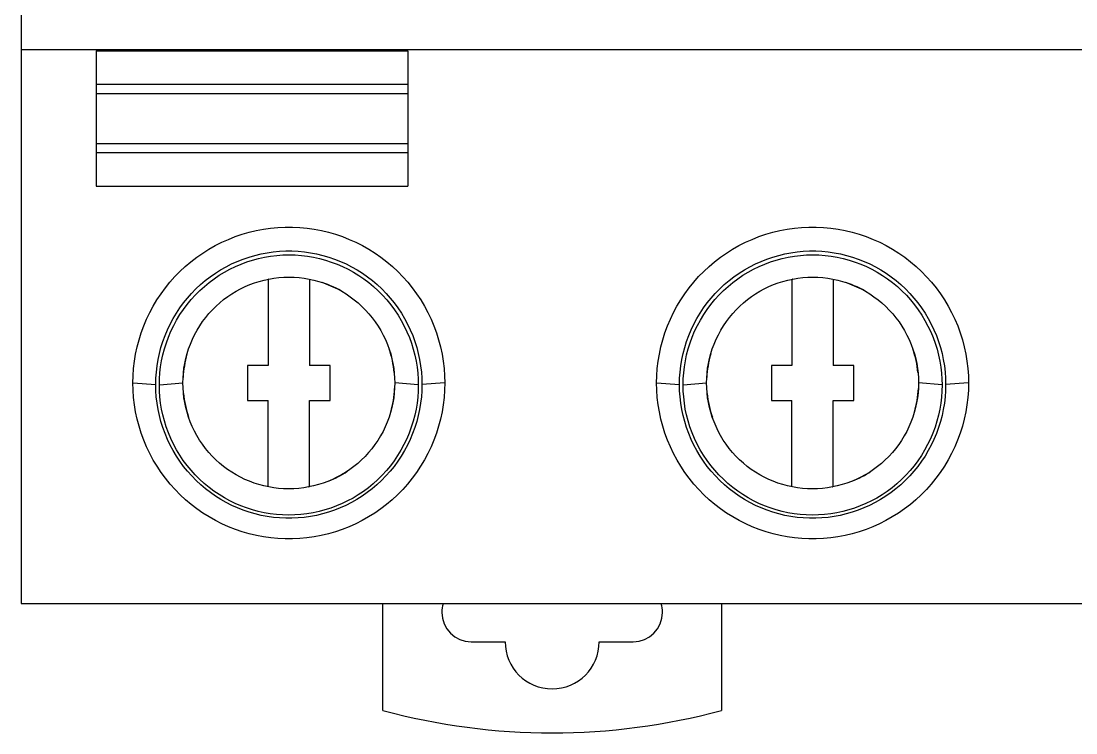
# Model space of a CAD drawing. Header units: millimetres. Extents: x 2268 to 4339, y 1619 to 2163.
# Drawn here: x 3692.29 to 3726.62, y 1774.05 to 1797.24 of the extents above; entities that cross this region are included whole.
import ezdxf

# ---------------------------------------------------------------- set-up
doc = ezdxf.new("R2010")
doc.units = ezdxf.units.MM

msp = doc.modelspace()

# ---------------------------------------------------------------- linework, layer by layer
for p, q in [((3692.288, 1798.283), (3692.288, 1796.31)), ((3692.288, 1796.31), (3692.288, 1778.267)), ((3692.288, 1796.31), (3760.956, 1796.31)), ((3694.731, 1796.272), (3694.731, 1794.055)), ((3694.731, 1796.272), (3704.882, 1796.272)), ((3704.882, 1796.272), (3704.882, 1794.055)), ((3694.731, 1795.186), (3704.882, 1795.186)), ((3694.731, 1794.883), (3704.882, 1794.883)), ((3694.731, 1794.055), (3694.731, 1791.866)), ((3704.882, 1794.055), (3704.882, 1791.866)), ((3694.731, 1793.255), (3704.882, 1793.255)), ((3694.731, 1792.952), (3704.882, 1792.952)), ((3694.731, 1791.866), (3704.882, 1791.866)), ((3700.411, 1790.491), (3700.648, 1790.513)), ((3700.648, 1790.513), (3700.885, 1790.524)), ((3700.885, 1790.524), (3701.123, 1790.524)), ((3701.123, 1790.524), (3701.36, 1790.513)), ((3701.36, 1790.513), (3701.596, 1790.491)), ((3717.459, 1790.491), (3717.695, 1790.513)), ((3717.695, 1790.513), (3717.932, 1790.524)), ((3717.932, 1790.524), (3718.17, 1790.524)), ((3718.17, 1790.524), (3718.407, 1790.513)), ((3718.407, 1790.513), (3718.644, 1790.491)), ((3699.037, 1790.129), (3699.258, 1790.216)), ((3699.258, 1790.216), (3699.483, 1790.293)), ((3699.483, 1790.293), (3699.712, 1790.358)), ((3699.712, 1790.358), (3699.943, 1790.414)), ((3699.943, 1790.414), (3700.176, 1790.458)), ((3700.176, 1790.458), (3700.411, 1790.491)), ((3701.596, 1790.491), (3701.832, 1790.458)), ((3701.832, 1790.458), (3702.065, 1790.413)), ((3702.065, 1790.413), (3702.296, 1790.358)), ((3702.296, 1790.358), (3702.524, 1790.292)), ((3702.524, 1790.292), (3702.749, 1790.216)), ((3702.749, 1790.216), (3702.971, 1790.129)), ((3716.084, 1790.129), (3716.306, 1790.216)), ((3716.306, 1790.216), (3716.531, 1790.293)), ((3716.531, 1790.293), (3716.759, 1790.358)), ((3716.759, 1790.358), (3716.99, 1790.414)), ((3716.99, 1790.414), (3717.223, 1790.458)), ((3717.223, 1790.458), (3717.459, 1790.491)), ((3718.644, 1790.491), (3718.879, 1790.458)), ((3718.879, 1790.458), (3719.112, 1790.413)), ((3719.112, 1790.413), (3719.343, 1790.358)), ((3719.343, 1790.358), (3719.572, 1790.292)), ((3719.572, 1790.292), (3719.797, 1790.216)), ((3719.797, 1790.216), (3720.018, 1790.129)), ((3698.401, 1789.808), (3698.608, 1789.925)), ((3698.608, 1789.925), (3698.82, 1790.032)), ((3698.82, 1790.032), (3699.037, 1790.129)), ((3702.971, 1790.129), (3703.187, 1790.032)), ((3703.187, 1790.032), (3703.4, 1789.924)), ((3703.4, 1789.924), (3703.607, 1789.807)), ((3715.448, 1789.808), (3715.655, 1789.925)), ((3715.655, 1789.925), (3715.867, 1790.032)), ((3715.867, 1790.032), (3716.084, 1790.129)), ((3720.018, 1790.129), (3720.235, 1790.032)), ((3720.235, 1790.032), (3720.447, 1789.924)), ((3720.447, 1789.924), (3720.654, 1789.807)), ((3697.816, 1789.4), (3698.005, 1789.545)), ((3698.005, 1789.545), (3698.2, 1789.681)), ((3698.2, 1789.681), (3698.401, 1789.808)), ((3699.326, 1789.412), (3699.515, 1789.486)), ((3699.515, 1789.486), (3699.707, 1789.552)), ((3699.707, 1789.552), (3699.901, 1789.608)), ((3699.824, 1789.454), (3700.017, 1789.506)), ((3699.901, 1789.608), (3700.098, 1789.655)), ((3700.017, 1789.506), (3700.213, 1789.549)), ((3700.098, 1789.655), (3700.298, 1789.693)), ((3700.213, 1789.549), (3700.411, 1789.582)), ((3700.298, 1789.693), (3700.498, 1789.722)), ((3700.411, 1789.582), (3700.61, 1789.605)), ((3700.498, 1789.722), (3700.7, 1789.741)), ((3700.61, 1789.605), (3700.81, 1789.619)), ((3700.7, 1789.741), (3700.903, 1789.75)), ((3700.81, 1789.619), (3701.011, 1789.624)), ((3700.903, 1789.75), (3701.105, 1789.75)), ((3701.011, 1789.624), (3701.211, 1789.619)), ((3701.105, 1789.75), (3701.308, 1789.741)), ((3701.211, 1789.619), (3701.411, 1789.604)), ((3701.308, 1789.741), (3701.509, 1789.722)), ((3701.411, 1789.604), (3701.61, 1789.58)), ((3701.509, 1789.722), (3701.71, 1789.693)), ((3701.61, 1789.58), (3701.807, 1789.546)), ((3701.71, 1789.693), (3701.909, 1789.655)), ((3701.807, 1789.546), (3702.003, 1789.503)), ((3701.909, 1789.655), (3702.106, 1789.608)), ((3702.003, 1789.503), (3702.195, 1789.451)), ((3702.106, 1789.608), (3702.301, 1789.552)), ((3702.301, 1789.552), (3702.493, 1789.486)), ((3702.493, 1789.486), (3702.682, 1789.412)), ((3703.607, 1789.807), (3703.808, 1789.681)), ((3703.808, 1789.681), (3704.003, 1789.545)), ((3704.003, 1789.545), (3704.192, 1789.4)), ((3714.863, 1789.4), (3715.052, 1789.545)), ((3715.052, 1789.545), (3715.247, 1789.681)), ((3715.247, 1789.681), (3715.448, 1789.808)), ((3716.373, 1789.412), (3716.562, 1789.486)), ((3716.562, 1789.486), (3716.754, 1789.552)), ((3716.754, 1789.552), (3716.948, 1789.608)), ((3716.871, 1789.454), (3717.065, 1789.506)), ((3716.948, 1789.608), (3717.146, 1789.655)), ((3717.065, 1789.506), (3717.26, 1789.549)), ((3717.146, 1789.655), (3717.345, 1789.693)), ((3717.26, 1789.549), (3717.458, 1789.582)), ((3717.345, 1789.693), (3717.546, 1789.722)), ((3717.458, 1789.582), (3717.657, 1789.605)), ((3717.546, 1789.722), (3717.747, 1789.741)), ((3717.657, 1789.605), (3717.857, 1789.619)), ((3717.747, 1789.741), (3717.95, 1789.75)), ((3717.857, 1789.619), (3718.058, 1789.624)), ((3717.95, 1789.75), (3718.152, 1789.75)), ((3718.058, 1789.624), (3718.259, 1789.619)), ((3718.152, 1789.75), (3718.355, 1789.741)), ((3718.259, 1789.619), (3718.459, 1789.604)), ((3718.355, 1789.741), (3718.557, 1789.722)), ((3718.459, 1789.604), (3718.657, 1789.58)), ((3718.557, 1789.722), (3718.757, 1789.693)), ((3718.657, 1789.58), (3718.855, 1789.546)), ((3718.757, 1789.693), (3718.956, 1789.655)), ((3718.855, 1789.546), (3719.05, 1789.503)), ((3718.956, 1789.655), (3719.154, 1789.608)), ((3719.05, 1789.503), (3719.242, 1789.451)), ((3719.154, 1789.608), (3719.348, 1789.552)), ((3719.348, 1789.552), (3719.54, 1789.486)), ((3719.54, 1789.486), (3719.729, 1789.412)), ((3720.654, 1789.807), (3720.855, 1789.681)), ((3720.855, 1789.681), (3721.05, 1789.545)), ((3721.05, 1789.545), (3721.239, 1789.4)), ((3697.46, 1789.084), (3697.634, 1789.246)), ((3697.634, 1789.246), (3697.816, 1789.4)), ((3698.611, 1789.028), (3698.783, 1789.136)), ((3698.783, 1789.136), (3698.96, 1789.237)), ((3698.909, 1789.063), (3699.084, 1789.159)), ((3698.96, 1789.237), (3699.141, 1789.329)), ((3699.084, 1789.159), (3699.263, 1789.246)), ((3699.141, 1789.329), (3699.326, 1789.412)), ((3699.263, 1789.246), (3699.447, 1789.324)), ((3699.447, 1789.324), (3699.634, 1789.394)), ((3699.634, 1789.394), (3699.824, 1789.454)), ((3702.195, 1789.451), (3702.385, 1789.39)), ((3702.385, 1789.39), (3702.572, 1789.319)), ((3702.572, 1789.319), (3702.755, 1789.241)), ((3702.682, 1789.412), (3702.867, 1789.328)), ((3702.755, 1789.241), (3702.934, 1789.153)), ((3702.867, 1789.328), (3703.048, 1789.236)), ((3702.934, 1789.153), (3703.109, 1789.057)), ((3703.048, 1789.236), (3703.225, 1789.136)), ((3703.225, 1789.136), (3703.396, 1789.027)), ((3704.192, 1789.4), (3704.373, 1789.246)), ((3704.373, 1789.246), (3704.548, 1789.084)), ((3714.507, 1789.084), (3714.682, 1789.246)), ((3714.682, 1789.246), (3714.863, 1789.4)), ((3715.658, 1789.028), (3715.83, 1789.136)), ((3715.83, 1789.136), (3716.007, 1789.237)), ((3715.956, 1789.063), (3716.131, 1789.159)), ((3716.007, 1789.237), (3716.188, 1789.329)), ((3716.131, 1789.159), (3716.311, 1789.246)), ((3716.188, 1789.329), (3716.373, 1789.412)), ((3716.311, 1789.246), (3716.494, 1789.324)), ((3716.494, 1789.324), (3716.681, 1789.394)), ((3716.681, 1789.394), (3716.871, 1789.454)), ((3719.242, 1789.451), (3719.432, 1789.39)), ((3719.432, 1789.39), (3719.619, 1789.319)), ((3719.619, 1789.319), (3719.802, 1789.241)), ((3719.729, 1789.412), (3719.914, 1789.328)), ((3719.802, 1789.241), (3719.981, 1789.153)), ((3719.914, 1789.328), (3720.095, 1789.236)), ((3719.981, 1789.153), (3720.157, 1789.057)), ((3720.095, 1789.236), (3720.272, 1789.136)), ((3720.272, 1789.136), (3720.444, 1789.027)), ((3721.239, 1789.4), (3721.42, 1789.246)), ((3721.42, 1789.246), (3721.595, 1789.084)), ((3697.135, 1788.736), (3697.293, 1788.914)), ((3697.293, 1788.914), (3697.46, 1789.084)), ((3698.284, 1788.787), (3698.445, 1788.911)), ((3698.411, 1788.727), (3698.572, 1788.847)), ((3698.445, 1788.911), (3698.611, 1789.028)), ((3698.572, 1788.847), (3698.738, 1788.959)), ((3698.738, 1788.959), (3698.909, 1789.063)), ((3700.039, 1788.76), (3700.197, 1788.802)), ((3700.197, 1788.802), (3700.357, 1788.836)), ((3700.333, 1788.832), (3700.333, 1786.024)), ((3700.357, 1788.836), (3700.518, 1788.863)), ((3700.518, 1788.863), (3700.681, 1788.882)), ((3700.681, 1788.882), (3700.845, 1788.894)), ((3700.845, 1788.894), (3701.009, 1788.897)), ((3701.009, 1788.897), (3701.174, 1788.893)), ((3701.174, 1788.893), (3701.337, 1788.881)), ((3701.337, 1788.881), (3701.5, 1788.862)), ((3701.5, 1788.862), (3701.661, 1788.834)), ((3701.661, 1788.834), (3701.821, 1788.799)), ((3701.674, 1788.832), (3701.674, 1786.024)), ((3701.821, 1788.799), (3701.979, 1788.757)), ((3703.109, 1789.057), (3703.28, 1788.952)), ((3703.28, 1788.952), (3703.446, 1788.839)), ((3703.396, 1789.027), (3703.563, 1788.911)), ((3703.446, 1788.839), (3703.607, 1788.718)), ((3703.563, 1788.911), (3703.724, 1788.787)), ((3704.548, 1789.084), (3704.714, 1788.913)), ((3704.714, 1788.913), (3704.873, 1788.735)), ((3714.182, 1788.736), (3714.341, 1788.914)), ((3714.341, 1788.914), (3714.507, 1789.084)), ((3715.331, 1788.787), (3715.492, 1788.911)), ((3715.458, 1788.727), (3715.619, 1788.847)), ((3715.492, 1788.911), (3715.658, 1789.028)), ((3715.619, 1788.847), (3715.785, 1788.959)), ((3715.785, 1788.959), (3715.956, 1789.063)), ((3717.086, 1788.76), (3717.244, 1788.802)), ((3717.244, 1788.802), (3717.404, 1788.836)), ((3717.38, 1788.832), (3717.38, 1786.024)), ((3717.404, 1788.836), (3717.566, 1788.863)), ((3717.566, 1788.863), (3717.729, 1788.882)), ((3717.729, 1788.882), (3717.892, 1788.894)), ((3717.892, 1788.894), (3718.057, 1788.897)), ((3718.057, 1788.897), (3718.221, 1788.893)), ((3718.221, 1788.893), (3718.384, 1788.881)), ((3718.384, 1788.881), (3718.547, 1788.862)), ((3718.547, 1788.862), (3718.708, 1788.834)), ((3718.708, 1788.834), (3718.868, 1788.799)), ((3718.721, 1788.832), (3718.721, 1786.024)), ((3718.868, 1788.799), (3719.026, 1788.757)), ((3720.157, 1789.057), (3720.327, 1788.952)), ((3720.327, 1788.952), (3720.493, 1788.839)), ((3720.444, 1789.027), (3720.61, 1788.911)), ((3720.493, 1788.839), (3720.654, 1788.718)), ((3720.61, 1788.911), (3720.771, 1788.787)), ((3721.595, 1789.084), (3721.761, 1788.913)), ((3721.761, 1788.913), (3721.92, 1788.735)), ((3696.844, 1788.359), (3696.985, 1788.551)), ((3696.985, 1788.551), (3697.135, 1788.736)), ((3697.838, 1788.37), (3697.98, 1788.516)), ((3697.962, 1788.319), (3698.106, 1788.463)), ((3697.98, 1788.516), (3698.129, 1788.655)), ((3698.106, 1788.463), (3698.255, 1788.598)), ((3698.129, 1788.655), (3698.284, 1788.787)), ((3698.255, 1788.598), (3698.411, 1788.727)), ((3699.29, 1788.441), (3699.433, 1788.519)), ((3699.433, 1788.519), (3699.58, 1788.59)), ((3699.58, 1788.59), (3699.73, 1788.654)), ((3699.73, 1788.654), (3699.883, 1788.71)), ((3699.883, 1788.71), (3700.039, 1788.76)), ((3701.979, 1788.757), (3702.134, 1788.707)), ((3702.134, 1788.707), (3702.287, 1788.65)), ((3702.287, 1788.65), (3702.436, 1788.586)), ((3702.436, 1788.586), (3702.583, 1788.514)), ((3702.583, 1788.514), (3702.727, 1788.436)), ((3703.607, 1788.718), (3703.763, 1788.589)), ((3703.724, 1788.787), (3703.879, 1788.655)), ((3703.763, 1788.589), (3703.912, 1788.452)), ((3703.879, 1788.655), (3704.028, 1788.516)), ((3703.912, 1788.452), (3704.056, 1788.308)), ((3704.028, 1788.516), (3704.17, 1788.37)), ((3704.873, 1788.735), (3705.023, 1788.55)), ((3705.023, 1788.55), (3705.164, 1788.358)), ((3713.891, 1788.359), (3714.032, 1788.551)), ((3714.032, 1788.551), (3714.182, 1788.736)), ((3714.885, 1788.37), (3715.027, 1788.516)), ((3715.01, 1788.319), (3715.153, 1788.463)), ((3715.027, 1788.516), (3715.176, 1788.655)), ((3715.153, 1788.463), (3715.303, 1788.598)), ((3715.176, 1788.655), (3715.331, 1788.787)), ((3715.303, 1788.598), (3715.458, 1788.727)), ((3716.337, 1788.441), (3716.48, 1788.519)), ((3716.48, 1788.519), (3716.627, 1788.59)), ((3716.627, 1788.59), (3716.777, 1788.654)), ((3716.777, 1788.654), (3716.93, 1788.71)), ((3716.93, 1788.71), (3717.086, 1788.76)), ((3719.026, 1788.757), (3719.181, 1788.707)), ((3719.181, 1788.707), (3719.334, 1788.65)), ((3719.334, 1788.65), (3719.484, 1788.586)), ((3719.484, 1788.586), (3719.63, 1788.514)), ((3719.63, 1788.514), (3719.774, 1788.436)), ((3720.654, 1788.718), (3720.81, 1788.589)), ((3720.771, 1788.787), (3720.926, 1788.655)), ((3720.81, 1788.589), (3720.959, 1788.452)), ((3720.926, 1788.655), (3721.075, 1788.516)), ((3720.959, 1788.452), (3721.103, 1788.308)), ((3721.075, 1788.516), (3721.217, 1788.37)), ((3721.92, 1788.735), (3722.07, 1788.55)), ((3722.07, 1788.55), (3722.211, 1788.358)), ((3696.589, 1787.955), (3696.712, 1788.16)), ((3696.712, 1788.16), (3696.844, 1788.359)), ((3697.575, 1788.059), (3697.703, 1788.218)), ((3697.696, 1788.011), (3697.826, 1788.169)), ((3697.703, 1788.218), (3697.838, 1788.37)), ((3697.826, 1788.169), (3697.962, 1788.319)), ((3698.755, 1788.063), (3698.882, 1788.168)), ((3698.882, 1788.168), (3699.014, 1788.265)), ((3699.014, 1788.265), (3699.15, 1788.357)), ((3699.15, 1788.357), (3699.29, 1788.441)), ((3702.727, 1788.436), (3702.866, 1788.351)), ((3702.866, 1788.351), (3703.002, 1788.259)), ((3703.002, 1788.259), (3703.134, 1788.161)), ((3703.134, 1788.161), (3703.261, 1788.056)), ((3704.056, 1788.308), (3704.192, 1788.156)), ((3704.17, 1788.37), (3704.305, 1788.217)), ((3704.192, 1788.156), (3704.322, 1787.998)), ((3704.305, 1788.217), (3704.433, 1788.059)), ((3705.164, 1788.358), (3705.296, 1788.159)), ((3705.296, 1788.159), (3705.418, 1787.955)), ((3713.636, 1787.955), (3713.759, 1788.16)), ((3713.759, 1788.16), (3713.891, 1788.359)), ((3714.622, 1788.059), (3714.75, 1788.218)), ((3714.743, 1788.011), (3714.873, 1788.169)), ((3714.75, 1788.218), (3714.885, 1788.37)), ((3714.873, 1788.169), (3715.01, 1788.319)), ((3715.802, 1788.063), (3715.929, 1788.168)), ((3715.929, 1788.168), (3716.061, 1788.265)), ((3716.061, 1788.265), (3716.197, 1788.357)), ((3716.197, 1788.357), (3716.337, 1788.441)), ((3719.774, 1788.436), (3719.913, 1788.351)), ((3719.913, 1788.351), (3720.049, 1788.259)), ((3720.049, 1788.259), (3720.181, 1788.161)), ((3720.181, 1788.161), (3720.308, 1788.056)), ((3721.103, 1788.308), (3721.239, 1788.156)), ((3721.217, 1788.37), (3721.352, 1788.217)), ((3721.239, 1788.156), (3721.369, 1787.998)), ((3721.352, 1788.217), (3721.48, 1788.059)), ((3722.211, 1788.358), (3722.343, 1788.159)), ((3722.343, 1788.159), (3722.465, 1787.955)), ((3696.476, 1787.745), (3696.589, 1787.955)), ((3697.342, 1787.724), (3697.454, 1787.895)), ((3697.454, 1787.895), (3697.575, 1788.059)), ((3697.459, 1787.677), (3697.573, 1787.847)), ((3697.573, 1787.847), (3697.696, 1788.011)), ((3698.403, 1787.714), (3698.515, 1787.836)), ((3698.515, 1787.836), (3698.633, 1787.953)), ((3698.633, 1787.953), (3698.755, 1788.063)), ((3703.261, 1788.056), (3703.383, 1787.944)), ((3703.383, 1787.944), (3703.501, 1787.827)), ((3703.501, 1787.827), (3703.612, 1787.704)), ((3704.322, 1787.998), (3704.444, 1787.833)), ((3704.433, 1788.059), (3704.553, 1787.894)), ((3704.444, 1787.833), (3704.558, 1787.663)), ((3704.553, 1787.894), (3704.666, 1787.724)), ((3705.418, 1787.955), (3705.531, 1787.745)), ((3713.524, 1787.745), (3713.636, 1787.955)), ((3714.389, 1787.724), (3714.501, 1787.895)), ((3714.501, 1787.895), (3714.622, 1788.059)), ((3714.506, 1787.677), (3714.621, 1787.847)), ((3714.621, 1787.847), (3714.743, 1788.011)), ((3715.451, 1787.714), (3715.563, 1787.836)), ((3715.563, 1787.836), (3715.68, 1787.953)), ((3715.68, 1787.953), (3715.802, 1788.063)), ((3720.308, 1788.056), (3720.431, 1787.944)), ((3720.431, 1787.944), (3720.548, 1787.827)), ((3720.548, 1787.827), (3720.66, 1787.704)), ((3721.369, 1787.998), (3721.491, 1787.833)), ((3721.48, 1788.059), (3721.6, 1787.894)), ((3721.491, 1787.833), (3721.605, 1787.663)), ((3721.6, 1787.894), (3721.713, 1787.724)), ((3722.465, 1787.955), (3722.578, 1787.745)), ((3696.281, 1787.31), (3696.374, 1787.53)), ((3696.374, 1787.53), (3696.476, 1787.745)), ((3697.141, 1787.369), (3697.237, 1787.549)), ((3697.237, 1787.549), (3697.342, 1787.724)), ((3697.255, 1787.321), (3697.352, 1787.501)), ((3697.352, 1787.501), (3697.459, 1787.677)), ((3698.103, 1787.314), (3698.197, 1787.452)), ((3698.197, 1787.452), (3698.297, 1787.586)), ((3698.297, 1787.586), (3698.403, 1787.714)), ((3703.612, 1787.704), (3703.718, 1787.575)), ((3703.718, 1787.575), (3703.818, 1787.441)), ((3703.818, 1787.441), (3703.911, 1787.302)), ((3704.558, 1787.663), (3704.663, 1787.486)), ((3704.663, 1787.486), (3704.76, 1787.306)), ((3704.666, 1787.724), (3704.771, 1787.549)), ((3704.771, 1787.549), (3704.867, 1787.368)), ((3705.531, 1787.745), (3705.634, 1787.529)), ((3705.634, 1787.529), (3705.726, 1787.309)), ((3713.328, 1787.31), (3713.421, 1787.53)), ((3713.421, 1787.53), (3713.524, 1787.745)), ((3714.188, 1787.369), (3714.284, 1787.549)), ((3714.284, 1787.549), (3714.389, 1787.724)), ((3714.302, 1787.321), (3714.4, 1787.501)), ((3714.4, 1787.501), (3714.506, 1787.677)), ((3715.15, 1787.314), (3715.244, 1787.452)), ((3715.244, 1787.452), (3715.344, 1787.586)), ((3715.344, 1787.586), (3715.451, 1787.714)), ((3720.66, 1787.704), (3720.766, 1787.575)), ((3720.766, 1787.575), (3720.865, 1787.441)), ((3720.865, 1787.441), (3720.959, 1787.302)), ((3721.605, 1787.663), (3721.71, 1787.486)), ((3721.71, 1787.486), (3721.807, 1787.306)), ((3721.713, 1787.724), (3721.818, 1787.549)), ((3721.818, 1787.549), (3721.914, 1787.368)), ((3722.578, 1787.745), (3722.681, 1787.529)), ((3722.681, 1787.529), (3722.774, 1787.309)), ((3696.127, 1786.858), (3696.199, 1787.086)), ((3696.199, 1787.086), (3696.281, 1787.31)), ((3696.974, 1786.996), (3697.053, 1787.184)), ((3697.053, 1787.184), (3697.141, 1787.369)), ((3697.087, 1786.947), (3697.166, 1787.136)), ((3697.166, 1787.136), (3697.255, 1787.321)), ((3697.936, 1787.024), (3698.016, 1787.171)), ((3698.016, 1787.171), (3698.103, 1787.314)), ((3703.911, 1787.302), (3703.998, 1787.159)), ((3703.998, 1787.159), (3704.077, 1787.012)), ((3704.76, 1787.306), (3704.848, 1787.121)), ((3704.848, 1787.121), (3704.926, 1786.933)), ((3704.867, 1787.368), (3704.955, 1787.184)), ((3704.955, 1787.184), (3705.034, 1786.995)), ((3705.726, 1787.309), (3705.809, 1787.085)), ((3705.809, 1787.085), (3705.88, 1786.858)), ((3713.174, 1786.858), (3713.246, 1787.086)), ((3713.246, 1787.086), (3713.328, 1787.31)), ((3714.021, 1786.996), (3714.1, 1787.184)), ((3714.1, 1787.184), (3714.188, 1787.369)), ((3714.134, 1786.947), (3714.213, 1787.136)), ((3714.213, 1787.136), (3714.302, 1787.321)), ((3714.984, 1787.024), (3715.063, 1787.171)), ((3715.063, 1787.171), (3715.15, 1787.314)), ((3720.959, 1787.302), (3721.045, 1787.159)), ((3721.045, 1787.159), (3721.124, 1787.012)), ((3721.807, 1787.306), (3721.895, 1787.121)), ((3721.895, 1787.121), (3721.973, 1786.933)), ((3721.914, 1787.368), (3722.002, 1787.184)), ((3722.002, 1787.184), (3722.081, 1786.995)), ((3722.774, 1787.309), (3722.856, 1787.085)), ((3722.856, 1787.085), (3722.927, 1786.858)), ((3696.066, 1786.627), (3696.127, 1786.858)), ((3696.842, 1786.608), (3696.903, 1786.804)), ((3696.903, 1786.804), (3696.974, 1786.996)), ((3696.955, 1786.562), (3697.016, 1786.756)), ((3697.016, 1786.756), (3697.087, 1786.947)), ((3697.799, 1786.72), (3697.864, 1786.874)), ((3697.864, 1786.874), (3697.936, 1787.024)), ((3704.077, 1787.012), (3704.149, 1786.862)), ((3704.149, 1786.862), (3704.213, 1786.709)), ((3704.926, 1786.933), (3704.995, 1786.743)), ((3704.995, 1786.743), (3705.055, 1786.551)), ((3705.034, 1786.995), (3705.104, 1786.803)), ((3705.104, 1786.803), (3705.165, 1786.608)), ((3705.88, 1786.858), (3705.941, 1786.627)), ((3713.113, 1786.627), (3713.174, 1786.858)), ((3713.889, 1786.608), (3713.951, 1786.804)), ((3713.951, 1786.804), (3714.021, 1786.996)), ((3714.003, 1786.562), (3714.063, 1786.756)), ((3714.063, 1786.756), (3714.134, 1786.947)), ((3714.846, 1786.72), (3714.911, 1786.874)), ((3714.911, 1786.874), (3714.984, 1787.024)), ((3721.124, 1787.012), (3721.196, 1786.862)), ((3721.196, 1786.862), (3721.26, 1786.709)), ((3721.973, 1786.933), (3722.043, 1786.743)), ((3722.043, 1786.743), (3722.102, 1786.551)), ((3722.081, 1786.995), (3722.151, 1786.803)), ((3722.151, 1786.803), (3722.212, 1786.608)), ((3722.927, 1786.858), (3722.988, 1786.627)), ((3695.977, 1786.159), (3696.016, 1786.394)), ((3696.016, 1786.394), (3696.066, 1786.627)), ((3696.748, 1786.21), (3696.79, 1786.41)), ((3696.79, 1786.41), (3696.842, 1786.608)), ((3696.904, 1786.367), (3696.955, 1786.562)), ((3697.65, 1786.249), (3697.691, 1786.407)), ((3697.691, 1786.407), (3697.741, 1786.565)), ((3697.741, 1786.565), (3697.799, 1786.72)), ((3704.213, 1786.709), (3704.27, 1786.554)), ((3704.27, 1786.554), (3704.318, 1786.398)), ((3704.318, 1786.398), (3704.359, 1786.241)), ((3705.055, 1786.551), (3705.105, 1786.358)), ((3705.165, 1786.608), (3705.217, 1786.41)), ((3705.217, 1786.41), (3705.26, 1786.21)), ((3705.941, 1786.627), (3705.991, 1786.393)), ((3705.991, 1786.393), (3706.03, 1786.158)), ((3713.025, 1786.159), (3713.064, 1786.394)), ((3713.064, 1786.394), (3713.113, 1786.627)), ((3713.795, 1786.21), (3713.838, 1786.41)), ((3713.838, 1786.41), (3713.889, 1786.608)), ((3713.951, 1786.367), (3714.003, 1786.562)), ((3714.697, 1786.249), (3714.739, 1786.407)), ((3714.739, 1786.407), (3714.788, 1786.565)), ((3714.788, 1786.565), (3714.846, 1786.72)), ((3721.26, 1786.709), (3721.317, 1786.554)), ((3721.317, 1786.554), (3721.366, 1786.398)), ((3721.366, 1786.398), (3721.407, 1786.241)), ((3722.102, 1786.551), (3722.152, 1786.358)), ((3722.212, 1786.608), (3722.264, 1786.41)), ((3722.264, 1786.41), (3722.307, 1786.21)), ((3722.988, 1786.627), (3723.038, 1786.393)), ((3723.038, 1786.393), (3723.077, 1786.158)), ((3695.95, 1785.923), (3695.977, 1786.159)), ((3696.714, 1786.009), (3696.748, 1786.21)), ((3696.83, 1785.974), (3696.863, 1786.171)), ((3696.863, 1786.171), (3696.904, 1786.367)), ((3697.589, 1785.929), (3697.616, 1786.089)), ((3697.616, 1786.089), (3697.65, 1786.249)), ((3704.359, 1786.241), (3704.393, 1786.083)), ((3704.393, 1786.083), (3704.418, 1785.925)), ((3705.105, 1786.358), (3705.146, 1786.164)), ((3705.146, 1786.164), (3705.177, 1785.97)), ((3705.26, 1786.21), (3705.293, 1786.008)), ((3706.03, 1786.158), (3706.058, 1785.922)), ((3712.997, 1785.923), (3713.025, 1786.159)), ((3713.762, 1786.009), (3713.795, 1786.21)), ((3713.878, 1785.974), (3713.91, 1786.171)), ((3713.91, 1786.171), (3713.951, 1786.367)), ((3714.636, 1785.929), (3714.663, 1786.089)), ((3714.663, 1786.089), (3714.697, 1786.249)), ((3721.407, 1786.241), (3721.44, 1786.083)), ((3721.44, 1786.083), (3721.466, 1785.925)), ((3722.152, 1786.358), (3722.193, 1786.164)), ((3722.193, 1786.164), (3722.224, 1785.97)), ((3722.307, 1786.21), (3722.34, 1786.008)), ((3723.077, 1786.158), (3723.105, 1785.922)), ((3695.933, 1785.686), (3695.95, 1785.923)), ((3696.676, 1785.603), (3696.691, 1785.806)), ((3696.691, 1785.806), (3696.714, 1786.009)), ((3696.794, 1785.581), (3696.808, 1785.777)), ((3696.808, 1785.777), (3696.83, 1785.974)), ((3697.56, 1785.609), (3697.571, 1785.769)), ((3697.571, 1785.769), (3697.589, 1785.929)), ((3699.663, 1786.024), (3699.663, 1784.875)), ((3700.333, 1786.024), (3699.663, 1786.024)), ((3702.344, 1786.024), (3701.674, 1786.024)), ((3702.344, 1784.875), (3702.344, 1786.024)), ((3704.418, 1785.925), (3704.437, 1785.767)), ((3704.437, 1785.767), (3704.448, 1785.608)), ((3705.177, 1785.97), (3705.2, 1785.775)), ((3705.2, 1785.775), (3705.213, 1785.58)), ((3705.293, 1786.008), (3705.317, 1785.806)), ((3705.317, 1785.806), (3705.331, 1785.603)), ((3706.058, 1785.922), (3706.074, 1785.686)), ((3712.98, 1785.686), (3712.997, 1785.923)), ((3713.724, 1785.603), (3713.738, 1785.806)), ((3713.738, 1785.806), (3713.762, 1786.009)), ((3713.841, 1785.581), (3713.855, 1785.777)), ((3713.855, 1785.777), (3713.878, 1785.974)), ((3714.607, 1785.609), (3714.618, 1785.769)), ((3714.618, 1785.769), (3714.636, 1785.929)), ((3716.71, 1786.024), (3716.71, 1784.875)), ((3717.38, 1786.024), (3716.71, 1786.024)), ((3719.392, 1786.024), (3718.721, 1786.024)), ((3719.392, 1784.875), (3719.392, 1786.024)), ((3721.466, 1785.925), (3721.484, 1785.767)), ((3721.484, 1785.767), (3721.495, 1785.608)), ((3722.224, 1785.97), (3722.247, 1785.775)), ((3722.247, 1785.775), (3722.26, 1785.58)), ((3722.34, 1786.008), (3722.364, 1785.806)), ((3722.364, 1785.806), (3722.378, 1785.603)), ((3723.105, 1785.922), (3723.121, 1785.686)), ((3695.928, 1785.45), (3695.933, 1785.686)), ((3695.933, 1785.214), (3695.928, 1785.45)), ((3695.928, 1785.45), (3696.672, 1785.4)), ((3696.672, 1785.4), (3696.676, 1785.603)), ((3696.676, 1785.198), (3696.672, 1785.4)), ((3696.79, 1785.385), (3696.794, 1785.581)), ((3696.79, 1785.385), (3697.556, 1785.45)), ((3696.794, 1785.189), (3696.79, 1785.385)), ((3697.556, 1785.45), (3697.56, 1785.609)), ((3697.56, 1785.291), (3697.556, 1785.45)), ((3704.448, 1785.608), (3704.451, 1785.45)), ((3704.451, 1785.45), (3704.448, 1785.29)), ((3705.217, 1785.385), (3704.451, 1785.45)), ((3705.213, 1785.58), (3705.217, 1785.385)), ((3705.218, 1785.385), (3705.213, 1785.188)), ((3705.331, 1785.603), (3705.335, 1785.4)), ((3705.335, 1785.4), (3705.331, 1785.198)), ((3706.079, 1785.45), (3705.335, 1785.4)), ((3706.074, 1785.686), (3706.079, 1785.45)), ((3706.079, 1785.45), (3706.074, 1785.214)), ((3712.975, 1785.45), (3712.98, 1785.686)), ((3712.98, 1785.214), (3712.975, 1785.45)), ((3712.975, 1785.45), (3713.719, 1785.4)), ((3713.719, 1785.4), (3713.724, 1785.603)), ((3713.723, 1785.198), (3713.719, 1785.4)), ((3713.837, 1785.385), (3713.841, 1785.581)), ((3713.837, 1785.385), (3714.603, 1785.45)), ((3713.841, 1785.189), (3713.837, 1785.385)), ((3714.603, 1785.45), (3714.607, 1785.609)), ((3714.607, 1785.291), (3714.603, 1785.45)), ((3721.495, 1785.608), (3721.499, 1785.45)), ((3721.499, 1785.45), (3721.495, 1785.29)), ((3722.265, 1785.385), (3721.498, 1785.45)), ((3722.26, 1785.58), (3722.264, 1785.385)), ((3722.265, 1785.385), (3722.26, 1785.188)), ((3722.378, 1785.603), (3722.382, 1785.4)), ((3722.382, 1785.4), (3722.378, 1785.198)), ((3723.127, 1785.45), (3722.382, 1785.4)), ((3723.121, 1785.686), (3723.127, 1785.45)), ((3723.127, 1785.45), (3723.121, 1785.214)), ((3695.949, 1784.978), (3695.933, 1785.214)), ((3696.69, 1784.996), (3696.676, 1785.198)), ((3696.808, 1784.994), (3696.794, 1785.189)), ((3697.571, 1785.131), (3697.56, 1785.291)), ((3697.589, 1784.972), (3697.571, 1785.131)), ((3704.436, 1785.129), (3704.418, 1784.969)), ((3704.448, 1785.29), (3704.436, 1785.129)), ((3705.213, 1785.188), (3705.199, 1784.991)), ((3705.331, 1785.198), (3705.317, 1784.996)), ((3706.074, 1785.214), (3706.058, 1784.978)), ((3712.997, 1784.978), (3712.98, 1785.214)), ((3713.738, 1784.996), (3713.723, 1785.198)), ((3713.855, 1784.994), (3713.841, 1785.189)), ((3714.618, 1785.131), (3714.607, 1785.291)), ((3714.636, 1784.972), (3714.618, 1785.131)), ((3721.484, 1785.129), (3721.465, 1784.969)), ((3721.495, 1785.29), (3721.484, 1785.129)), ((3722.26, 1785.188), (3722.247, 1784.991)), ((3722.378, 1785.198), (3722.364, 1784.996)), ((3723.121, 1785.214), (3723.105, 1784.978)), ((3695.977, 1784.742), (3695.949, 1784.978)), ((3696.016, 1784.507), (3695.977, 1784.742)), ((3696.714, 1784.793), (3696.69, 1784.996)), ((3696.747, 1784.591), (3696.714, 1784.793)), ((3696.83, 1784.798), (3696.808, 1784.994)), ((3696.862, 1784.603), (3696.83, 1784.798)), ((3697.615, 1784.814), (3697.589, 1784.972)), ((3697.648, 1784.655), (3697.615, 1784.814)), ((3699.663, 1784.875), (3700.333, 1784.875)), ((3700.333, 1782.068), (3700.333, 1784.875)), ((3701.674, 1782.068), (3701.674, 1784.875)), ((3701.674, 1784.875), (3702.344, 1784.875)), ((3704.391, 1784.808), (3704.357, 1784.648)), ((3704.418, 1784.969), (3704.391, 1784.808)), ((3705.176, 1784.794), (3705.144, 1784.596)), ((3705.199, 1784.991), (3705.176, 1784.794)), ((3705.293, 1784.793), (3705.26, 1784.591)), ((3705.317, 1784.996), (3705.293, 1784.793)), ((3706.03, 1784.742), (3705.991, 1784.507)), ((3706.058, 1784.978), (3706.03, 1784.742)), ((3713.024, 1784.742), (3712.997, 1784.978)), ((3713.063, 1784.507), (3713.024, 1784.742)), ((3713.761, 1784.793), (3713.738, 1784.996)), ((3713.795, 1784.591), (3713.761, 1784.793)), ((3713.877, 1784.798), (3713.855, 1784.994)), ((3713.909, 1784.603), (3713.877, 1784.798)), ((3714.662, 1784.814), (3714.636, 1784.972)), ((3714.696, 1784.655), (3714.662, 1784.814)), ((3716.71, 1784.875), (3717.38, 1784.875)), ((3717.38, 1782.068), (3717.38, 1784.875)), ((3718.721, 1782.068), (3718.721, 1784.875)), ((3718.721, 1784.875), (3719.392, 1784.875)), ((3721.438, 1784.808), (3721.404, 1784.648)), ((3721.465, 1784.969), (3721.438, 1784.808)), ((3722.224, 1784.794), (3722.191, 1784.596)), ((3722.247, 1784.991), (3722.224, 1784.794)), ((3722.34, 1784.793), (3722.307, 1784.591)), ((3722.364, 1784.996), (3722.34, 1784.793)), ((3723.077, 1784.742), (3723.038, 1784.507)), ((3723.105, 1784.978), (3723.077, 1784.742)), ((3696.066, 1784.273), (3696.016, 1784.507)), ((3696.79, 1784.39), (3696.747, 1784.591)), ((3696.842, 1784.192), (3696.79, 1784.39)), ((3696.903, 1784.408), (3696.862, 1784.603)), ((3696.953, 1784.215), (3696.903, 1784.408)), ((3697.69, 1784.498), (3697.648, 1784.655)), ((3697.739, 1784.342), (3697.69, 1784.498)), ((3697.796, 1784.187), (3697.739, 1784.342)), ((3704.265, 1784.332), (3704.207, 1784.176)), ((3704.315, 1784.489), (3704.265, 1784.332)), ((3704.357, 1784.648), (3704.315, 1784.489)), ((3705.102, 1784.4), (3705.051, 1784.204)), ((3705.144, 1784.596), (3705.102, 1784.4)), ((3705.217, 1784.391), (3705.165, 1784.192)), ((3705.26, 1784.591), (3705.217, 1784.391)), ((3705.991, 1784.507), (3705.941, 1784.273)), ((3713.113, 1784.273), (3713.063, 1784.507)), ((3713.837, 1784.39), (3713.795, 1784.591)), ((3713.889, 1784.192), (3713.837, 1784.39)), ((3713.95, 1784.408), (3713.909, 1784.603)), ((3714, 1784.215), (3713.95, 1784.408)), ((3714.737, 1784.498), (3714.696, 1784.655)), ((3714.786, 1784.342), (3714.737, 1784.498)), ((3714.843, 1784.187), (3714.786, 1784.342)), ((3721.312, 1784.332), (3721.254, 1784.176)), ((3721.362, 1784.489), (3721.312, 1784.332)), ((3721.404, 1784.648), (3721.362, 1784.489)), ((3722.149, 1784.4), (3722.098, 1784.204)), ((3722.191, 1784.596), (3722.149, 1784.4)), ((3722.264, 1784.391), (3722.212, 1784.192)), ((3722.307, 1784.591), (3722.264, 1784.391)), ((3723.038, 1784.507), (3722.988, 1784.273)), ((3696.127, 1784.042), (3696.066, 1784.273)), ((3696.199, 1783.813), (3696.127, 1784.042)), ((3696.903, 1783.996), (3696.842, 1784.192)), ((3696.974, 1783.803), (3696.903, 1783.996)), ((3697.013, 1784.023), (3696.953, 1784.215)), ((3697.083, 1783.832), (3697.013, 1784.023)), ((3697.86, 1784.034), (3697.796, 1784.187)), ((3697.933, 1783.883), (3697.86, 1784.034)), ((3704.142, 1784.022), (3704.069, 1783.871)), ((3704.207, 1784.176), (3704.142, 1784.022)), ((3704.99, 1784.01), (3704.919, 1783.818)), ((3705.051, 1784.204), (3704.99, 1784.01)), ((3705.104, 1783.996), (3705.033, 1783.803)), ((3705.165, 1784.192), (3705.104, 1783.996)), ((3705.88, 1784.042), (3705.808, 1783.813)), ((3705.941, 1784.273), (3705.88, 1784.042)), ((3713.174, 1784.042), (3713.113, 1784.273)), ((3713.246, 1783.813), (3713.174, 1784.042)), ((3713.951, 1783.996), (3713.889, 1784.192)), ((3714.021, 1783.803), (3713.951, 1783.996)), ((3714.06, 1784.023), (3714, 1784.215)), ((3714.13, 1783.832), (3714.06, 1784.023)), ((3714.908, 1784.034), (3714.843, 1784.187)), ((3714.98, 1783.883), (3714.908, 1784.034)), ((3721.189, 1784.022), (3721.116, 1783.871)), ((3721.254, 1784.176), (3721.189, 1784.022)), ((3722.037, 1784.01), (3721.966, 1783.818)), ((3722.098, 1784.204), (3722.037, 1784.01)), ((3722.151, 1783.996), (3722.081, 1783.803)), ((3722.212, 1784.192), (3722.151, 1783.996)), ((3722.927, 1784.042), (3722.856, 1783.813)), ((3722.988, 1784.273), (3722.927, 1784.042)), ((3696.281, 1783.588), (3696.199, 1783.813)), ((3697.053, 1783.613), (3696.974, 1783.803)), ((3697.162, 1783.644), (3697.083, 1783.832)), ((3697.25, 1783.459), (3697.162, 1783.644)), ((3698.012, 1783.736), (3697.933, 1783.883)), ((3698.099, 1783.593), (3698.012, 1783.736)), ((3703.989, 1783.724), (3703.901, 1783.582)), ((3704.069, 1783.871), (3703.989, 1783.724)), ((3704.919, 1783.818), (3704.839, 1783.63)), ((3705.033, 1783.803), (3704.954, 1783.614)), ((3705.808, 1783.813), (3705.726, 1783.589)), ((3713.328, 1783.588), (3713.246, 1783.813)), ((3714.1, 1783.613), (3714.021, 1783.803)), ((3714.209, 1783.644), (3714.13, 1783.832)), ((3714.297, 1783.459), (3714.209, 1783.644)), ((3715.059, 1783.736), (3714.98, 1783.883)), ((3715.146, 1783.593), (3715.059, 1783.736)), ((3721.036, 1783.724), (3720.948, 1783.582)), ((3721.116, 1783.871), (3721.036, 1783.724)), ((3721.966, 1783.818), (3721.886, 1783.63)), ((3722.081, 1783.803), (3722.001, 1783.614)), ((3722.856, 1783.813), (3722.773, 1783.589)), ((3696.374, 1783.368), (3696.281, 1783.588)), ((3696.478, 1783.152), (3696.374, 1783.368)), ((3697.142, 1783.428), (3697.053, 1783.613)), ((3697.238, 1783.247), (3697.142, 1783.428)), ((3697.347, 1783.278), (3697.25, 1783.459)), ((3698.192, 1783.454), (3698.099, 1783.593)), ((3698.292, 1783.32), (3698.192, 1783.454)), ((3698.399, 1783.191), (3698.292, 1783.32)), ((3703.707, 1783.31), (3703.6, 1783.182)), ((3703.807, 1783.443), (3703.707, 1783.31)), ((3703.901, 1783.582), (3703.807, 1783.443)), ((3704.75, 1783.444), (3704.652, 1783.264)), ((3704.839, 1783.63), (3704.75, 1783.444)), ((3704.866, 1783.428), (3704.769, 1783.247)), ((3704.954, 1783.614), (3704.866, 1783.428)), ((3705.633, 1783.368), (3705.53, 1783.152)), ((3705.726, 1783.589), (3705.633, 1783.368)), ((3713.421, 1783.368), (3713.328, 1783.588)), ((3713.525, 1783.152), (3713.421, 1783.368)), ((3714.189, 1783.428), (3714.1, 1783.613)), ((3714.286, 1783.247), (3714.189, 1783.428)), ((3714.394, 1783.278), (3714.297, 1783.459)), ((3715.239, 1783.454), (3715.146, 1783.593)), ((3715.339, 1783.32), (3715.239, 1783.454)), ((3715.446, 1783.191), (3715.339, 1783.32)), ((3720.754, 1783.31), (3720.648, 1783.182)), ((3720.854, 1783.443), (3720.754, 1783.31)), ((3720.948, 1783.582), (3720.854, 1783.443)), ((3721.797, 1783.444), (3721.699, 1783.264)), ((3721.886, 1783.63), (3721.797, 1783.444)), ((3721.913, 1783.428), (3721.816, 1783.247)), ((3722.001, 1783.614), (3721.913, 1783.428)), ((3722.68, 1783.368), (3722.577, 1783.152)), ((3722.773, 1783.589), (3722.68, 1783.368)), ((3696.591, 1782.941), (3696.478, 1783.152)), ((3697.344, 1783.071), (3697.238, 1783.247)), ((3697.457, 1782.9), (3697.344, 1783.071)), ((3697.453, 1783.102), (3697.347, 1783.278)), ((3697.567, 1782.931), (3697.453, 1783.102)), ((3698.511, 1783.068), (3698.399, 1783.191)), ((3698.628, 1782.951), (3698.511, 1783.068)), ((3703.488, 1783.059), (3703.371, 1782.943)), ((3703.6, 1783.182), (3703.488, 1783.059)), ((3704.545, 1783.088), (3704.43, 1782.918)), ((3704.652, 1783.264), (3704.545, 1783.088)), ((3704.664, 1783.071), (3704.551, 1782.9)), ((3704.769, 1783.247), (3704.664, 1783.071)), ((3705.53, 1783.152), (3705.416, 1782.942)), ((3713.638, 1782.941), (3713.525, 1783.152)), ((3714.391, 1783.071), (3714.286, 1783.247)), ((3714.504, 1782.9), (3714.391, 1783.071)), ((3714.5, 1783.102), (3714.394, 1783.278)), ((3714.615, 1782.931), (3714.5, 1783.102)), ((3715.558, 1783.068), (3715.446, 1783.191)), ((3715.675, 1782.951), (3715.558, 1783.068)), ((3720.535, 1783.059), (3720.418, 1782.943)), ((3720.648, 1783.182), (3720.535, 1783.059)), ((3721.592, 1783.088), (3721.478, 1782.918)), ((3721.699, 1783.264), (3721.592, 1783.088)), ((3721.711, 1783.071), (3721.598, 1782.9)), ((3721.816, 1783.247), (3721.711, 1783.071)), ((3722.577, 1783.152), (3722.464, 1782.942)), ((3696.714, 1782.736), (3696.591, 1782.941)), ((3696.847, 1782.537), (3696.714, 1782.736)), ((3697.578, 1782.735), (3697.457, 1782.9)), ((3697.69, 1782.767), (3697.567, 1782.931)), ((3697.707, 1782.575), (3697.578, 1782.735)), ((3697.82, 1782.608), (3697.69, 1782.767)), ((3698.751, 1782.84), (3698.628, 1782.951)), ((3698.878, 1782.735), (3698.751, 1782.84)), ((3699.01, 1782.637), (3698.878, 1782.735)), ((3699.146, 1782.545), (3699.01, 1782.637)), ((3702.989, 1782.631), (3702.853, 1782.54)), ((3703.121, 1782.729), (3702.989, 1782.631)), ((3703.248, 1782.833), (3703.121, 1782.729)), ((3703.371, 1782.943), (3703.248, 1782.833)), ((3704.308, 1782.754), (3704.177, 1782.597)), ((3704.43, 1782.735), (3704.301, 1782.576)), ((3704.43, 1782.918), (3704.308, 1782.754)), ((3704.551, 1782.9), (3704.43, 1782.735)), ((3705.293, 1782.737), (3705.161, 1782.537)), ((3705.416, 1782.942), (3705.293, 1782.737)), ((3713.761, 1782.736), (3713.638, 1782.941)), ((3713.894, 1782.537), (3713.761, 1782.736)), ((3714.625, 1782.735), (3714.504, 1782.9)), ((3714.737, 1782.767), (3714.615, 1782.931)), ((3714.754, 1782.575), (3714.625, 1782.735)), ((3714.867, 1782.608), (3714.737, 1782.767)), ((3715.798, 1782.84), (3715.675, 1782.951)), ((3715.925, 1782.735), (3715.798, 1782.84)), ((3716.057, 1782.637), (3715.925, 1782.735)), ((3716.193, 1782.545), (3716.057, 1782.637)), ((3720.036, 1782.631), (3719.9, 1782.54)), ((3720.168, 1782.729), (3720.036, 1782.631)), ((3720.295, 1782.833), (3720.168, 1782.729)), ((3720.418, 1782.943), (3720.295, 1782.833)), ((3721.355, 1782.754), (3721.225, 1782.597)), ((3721.477, 1782.735), (3721.348, 1782.576)), ((3721.478, 1782.918), (3721.355, 1782.754)), ((3721.598, 1782.9), (3721.477, 1782.735)), ((3722.341, 1782.737), (3722.208, 1782.537)), ((3722.464, 1782.942), (3722.341, 1782.737)), ((3696.988, 1782.345), (3696.847, 1782.537)), ((3697.139, 1782.159), (3696.988, 1782.345)), ((3697.842, 1782.423), (3697.707, 1782.575)), ((3697.957, 1782.457), (3697.82, 1782.608)), ((3697.985, 1782.277), (3697.842, 1782.423)), ((3698.1, 1782.313), (3697.957, 1782.457)), ((3698.134, 1782.137), (3697.985, 1782.277)), ((3698.25, 1782.176), (3698.1, 1782.313)), ((3699.285, 1782.461), (3699.146, 1782.545)), ((3699.429, 1782.383), (3699.285, 1782.461)), ((3699.575, 1782.312), (3699.429, 1782.383)), ((3699.725, 1782.248), (3699.575, 1782.312)), ((3702.423, 1782.308), (3702.273, 1782.244)), ((3702.57, 1782.378), (3702.423, 1782.308)), ((3702.713, 1782.456), (3702.57, 1782.378)), ((3702.853, 1782.54), (3702.713, 1782.456)), ((3703.897, 1782.303), (3703.747, 1782.167)), ((3704.023, 1782.277), (3703.873, 1782.138)), ((3704.04, 1782.446), (3703.897, 1782.303)), ((3704.165, 1782.423), (3704.023, 1782.277)), ((3704.177, 1782.597), (3704.04, 1782.446)), ((3704.301, 1782.576), (3704.165, 1782.423)), ((3705.019, 1782.345), (3704.869, 1782.16)), ((3705.161, 1782.537), (3705.019, 1782.345)), ((3714.036, 1782.345), (3713.894, 1782.537)), ((3714.186, 1782.159), (3714.036, 1782.345)), ((3714.889, 1782.423), (3714.754, 1782.575)), ((3715.004, 1782.457), (3714.867, 1782.608)), ((3715.032, 1782.277), (3714.889, 1782.423)), ((3715.147, 1782.313), (3715.004, 1782.457)), ((3715.181, 1782.137), (3715.032, 1782.277)), ((3715.297, 1782.176), (3715.147, 1782.313)), ((3716.333, 1782.461), (3716.193, 1782.545)), ((3716.476, 1782.383), (3716.333, 1782.461)), ((3716.623, 1782.312), (3716.476, 1782.383)), ((3716.772, 1782.248), (3716.623, 1782.312)), ((3719.47, 1782.308), (3719.32, 1782.244)), ((3719.617, 1782.378), (3719.47, 1782.308)), ((3719.76, 1782.456), (3719.617, 1782.378)), ((3719.9, 1782.54), (3719.76, 1782.456)), ((3720.944, 1782.303), (3720.794, 1782.167)), ((3721.07, 1782.277), (3720.921, 1782.138)), ((3721.088, 1782.446), (3720.944, 1782.303)), ((3721.212, 1782.423), (3721.07, 1782.277)), ((3721.225, 1782.597), (3721.088, 1782.446)), ((3721.348, 1782.576), (3721.212, 1782.423)), ((3722.066, 1782.345), (3721.916, 1782.16)), ((3722.208, 1782.537), (3722.066, 1782.345)), ((3697.298, 1781.981), (3697.139, 1782.159)), ((3697.465, 1781.811), (3697.298, 1781.981)), ((3698.29, 1782.006), (3698.134, 1782.137)), ((3698.406, 1782.048), (3698.25, 1782.176)), ((3698.451, 1781.881), (3698.29, 1782.006)), ((3698.567, 1781.927), (3698.406, 1782.048)), ((3698.733, 1781.814), (3698.567, 1781.927)), ((3699.877, 1782.191), (3699.725, 1782.248)), ((3700.032, 1782.142), (3699.877, 1782.191)), ((3700.19, 1782.099), (3700.032, 1782.142)), ((3700.349, 1782.065), (3700.19, 1782.099)), ((3700.51, 1782.038), (3700.349, 1782.065)), ((3700.672, 1782.018), (3700.51, 1782.038)), ((3700.835, 1782.006), (3700.672, 1782.018)), ((3700.998, 1782.002), (3700.835, 1782.006)), ((3701.162, 1782.006), (3700.998, 1782.002)), ((3701.325, 1782.017), (3701.162, 1782.006)), ((3701.487, 1782.036), (3701.325, 1782.017)), ((3701.648, 1782.063), (3701.487, 1782.036)), ((3701.808, 1782.097), (3701.648, 1782.063)), ((3701.965, 1782.139), (3701.808, 1782.097)), ((3702.12, 1782.188), (3701.965, 1782.139)), ((3702.273, 1782.244), (3702.12, 1782.188)), ((3703.591, 1782.039), (3703.43, 1781.919)), ((3703.718, 1782.006), (3703.557, 1781.881)), ((3703.747, 1782.167), (3703.591, 1782.039)), ((3703.873, 1782.138), (3703.718, 1782.006)), ((3704.71, 1781.981), (3704.543, 1781.811)), ((3704.869, 1782.16), (3704.71, 1781.981)), ((3714.345, 1781.981), (3714.186, 1782.159)), ((3714.512, 1781.811), (3714.345, 1781.981)), ((3715.337, 1782.006), (3715.181, 1782.137)), ((3715.453, 1782.048), (3715.297, 1782.176)), ((3715.498, 1781.881), (3715.337, 1782.006)), ((3715.614, 1781.927), (3715.453, 1782.048)), ((3715.78, 1781.814), (3715.614, 1781.927)), ((3716.925, 1782.191), (3716.772, 1782.248)), ((3717.08, 1782.142), (3716.925, 1782.191)), ((3717.237, 1782.099), (3717.08, 1782.142)), ((3717.396, 1782.065), (3717.237, 1782.099)), ((3717.557, 1782.038), (3717.396, 1782.065)), ((3717.719, 1782.018), (3717.557, 1782.038)), ((3717.882, 1782.006), (3717.719, 1782.018)), ((3718.045, 1782.002), (3717.882, 1782.006)), ((3718.209, 1782.006), (3718.045, 1782.002)), ((3718.372, 1782.017), (3718.209, 1782.006)), ((3718.534, 1782.036), (3718.372, 1782.017)), ((3718.695, 1782.063), (3718.534, 1782.036)), ((3718.855, 1782.097), (3718.695, 1782.063)), ((3719.012, 1782.139), (3718.855, 1782.097)), ((3719.168, 1782.188), (3719.012, 1782.139)), ((3719.32, 1782.244), (3719.168, 1782.188)), ((3720.638, 1782.039), (3720.477, 1781.919)), ((3720.765, 1782.006), (3720.604, 1781.881)), ((3720.794, 1782.167), (3720.638, 1782.039)), ((3720.921, 1782.138), (3720.765, 1782.006)), ((3721.757, 1781.981), (3721.59, 1781.811)), ((3721.916, 1782.16), (3721.757, 1781.981)), ((3697.64, 1781.649), (3697.465, 1781.811)), ((3697.822, 1781.495), (3697.64, 1781.649)), ((3698.618, 1781.765), (3698.451, 1781.881)), ((3698.79, 1781.656), (3698.618, 1781.765)), ((3698.904, 1781.71), (3698.733, 1781.814)), ((3698.966, 1781.556), (3698.79, 1781.656)), ((3699.079, 1781.614), (3698.904, 1781.71)), ((3699.258, 1781.527), (3699.079, 1781.614)), ((3702.918, 1781.609), (3702.739, 1781.522)), ((3703.093, 1781.704), (3702.918, 1781.609)), ((3703.218, 1781.657), (3703.041, 1781.556)), ((3703.264, 1781.808), (3703.093, 1781.704)), ((3703.39, 1781.765), (3703.218, 1781.657)), ((3703.43, 1781.919), (3703.264, 1781.808)), ((3703.557, 1781.881), (3703.39, 1781.765)), ((3704.368, 1781.649), (3704.186, 1781.495)), ((3704.543, 1781.811), (3704.368, 1781.649)), ((3714.687, 1781.649), (3714.512, 1781.811)), ((3714.869, 1781.495), (3714.687, 1781.649)), ((3715.665, 1781.765), (3715.498, 1781.881)), ((3715.837, 1781.656), (3715.665, 1781.765)), ((3715.951, 1781.71), (3715.78, 1781.814)), ((3716.013, 1781.556), (3715.837, 1781.656)), ((3716.126, 1781.614), (3715.951, 1781.71)), ((3716.305, 1781.527), (3716.126, 1781.614)), ((3719.965, 1781.609), (3719.786, 1781.522)), ((3720.14, 1781.704), (3719.965, 1781.609)), ((3720.265, 1781.657), (3720.088, 1781.556)), ((3720.311, 1781.808), (3720.14, 1781.704)), ((3720.437, 1781.765), (3720.265, 1781.657)), ((3720.477, 1781.919), (3720.311, 1781.808)), ((3720.604, 1781.881), (3720.437, 1781.765)), ((3721.415, 1781.649), (3721.233, 1781.495)), ((3721.59, 1781.811), (3721.415, 1781.649)), ((3698.011, 1781.35), (3697.822, 1781.495)), ((3698.206, 1781.214), (3698.011, 1781.35)), ((3699.147, 1781.465), (3698.966, 1781.556)), ((3699.332, 1781.382), (3699.147, 1781.465)), ((3699.441, 1781.448), (3699.258, 1781.527)), ((3699.52, 1781.307), (3699.332, 1781.382)), ((3699.627, 1781.379), (3699.441, 1781.448)), ((3699.712, 1781.242), (3699.52, 1781.307)), ((3699.817, 1781.318), (3699.627, 1781.379)), ((3699.906, 1781.186), (3699.712, 1781.242)), ((3700.009, 1781.266), (3699.817, 1781.318)), ((3700.203, 1781.223), (3700.009, 1781.266)), ((3701.986, 1781.263), (3701.791, 1781.221)), ((3702.179, 1781.314), (3701.986, 1781.263)), ((3702.296, 1781.242), (3702.101, 1781.186)), ((3702.369, 1781.375), (3702.179, 1781.314)), ((3702.487, 1781.308), (3702.296, 1781.242)), ((3702.555, 1781.444), (3702.369, 1781.375)), ((3702.675, 1781.382), (3702.487, 1781.308)), ((3702.739, 1781.522), (3702.555, 1781.444)), ((3702.86, 1781.465), (3702.675, 1781.382)), ((3703.041, 1781.556), (3702.86, 1781.465)), ((3703.997, 1781.35), (3703.801, 1781.215)), ((3704.186, 1781.495), (3703.997, 1781.35)), ((3715.058, 1781.35), (3714.869, 1781.495)), ((3715.253, 1781.214), (3715.058, 1781.35)), ((3716.194, 1781.465), (3716.013, 1781.556)), ((3716.379, 1781.382), (3716.194, 1781.465)), ((3716.488, 1781.448), (3716.305, 1781.527)), ((3716.568, 1781.307), (3716.379, 1781.382)), ((3716.674, 1781.379), (3716.488, 1781.448)), ((3716.759, 1781.242), (3716.568, 1781.307)), ((3716.864, 1781.318), (3716.674, 1781.379)), ((3716.953, 1781.186), (3716.759, 1781.242)), ((3717.056, 1781.266), (3716.864, 1781.318)), ((3717.251, 1781.223), (3717.056, 1781.266)), ((3719.033, 1781.263), (3718.838, 1781.221)), ((3719.226, 1781.314), (3719.033, 1781.263)), ((3719.343, 1781.242), (3719.149, 1781.186)), ((3719.416, 1781.375), (3719.226, 1781.314)), ((3719.534, 1781.308), (3719.343, 1781.242)), ((3719.603, 1781.444), (3719.416, 1781.375)), ((3719.723, 1781.382), (3719.534, 1781.308)), ((3719.786, 1781.522), (3719.603, 1781.444)), ((3719.908, 1781.465), (3719.723, 1781.382)), ((3720.088, 1781.556), (3719.908, 1781.465)), ((3721.044, 1781.35), (3720.849, 1781.215)), ((3721.233, 1781.495), (3721.044, 1781.35)), ((3698.408, 1781.088), (3698.206, 1781.214)), ((3698.615, 1780.971), (3698.408, 1781.088)), ((3698.827, 1780.864), (3698.615, 1780.971)), ((3700.103, 1781.139), (3699.906, 1781.186)), ((3700.301, 1781.102), (3700.103, 1781.139)), ((3700.4, 1781.19), (3700.203, 1781.223)), ((3700.501, 1781.074), (3700.301, 1781.102)), ((3700.598, 1781.166), (3700.4, 1781.19)), ((3700.702, 1781.055), (3700.501, 1781.074)), ((3700.797, 1781.151), (3700.598, 1781.166)), ((3700.903, 1781.045), (3700.702, 1781.055)), ((3700.997, 1781.146), (3700.797, 1781.151)), ((3701.105, 1781.045), (3700.903, 1781.045)), ((3701.197, 1781.151), (3700.997, 1781.146)), ((3701.306, 1781.055), (3701.105, 1781.045)), ((3701.396, 1781.165), (3701.197, 1781.151)), ((3701.507, 1781.074), (3701.306, 1781.055)), ((3701.594, 1781.188), (3701.396, 1781.165)), ((3701.707, 1781.102), (3701.507, 1781.074)), ((3701.791, 1781.221), (3701.594, 1781.188)), ((3701.905, 1781.139), (3701.707, 1781.102)), ((3702.101, 1781.186), (3701.905, 1781.139)), ((3703.393, 1780.972), (3703.181, 1780.865)), ((3703.6, 1781.088), (3703.393, 1780.972)), ((3703.801, 1781.215), (3703.6, 1781.088)), ((3715.455, 1781.088), (3715.253, 1781.214)), ((3715.662, 1780.971), (3715.455, 1781.088)), ((3715.874, 1780.864), (3715.662, 1780.971)), ((3717.15, 1781.139), (3716.953, 1781.186)), ((3717.348, 1781.102), (3717.15, 1781.139)), ((3717.447, 1781.19), (3717.251, 1781.223)), ((3717.548, 1781.074), (3717.348, 1781.102)), ((3717.645, 1781.166), (3717.447, 1781.19)), ((3717.749, 1781.055), (3717.548, 1781.074)), ((3717.844, 1781.151), (3717.645, 1781.166)), ((3717.95, 1781.045), (3717.749, 1781.055)), ((3718.044, 1781.146), (3717.844, 1781.151)), ((3718.152, 1781.045), (3717.95, 1781.045)), ((3718.244, 1781.151), (3718.044, 1781.146)), ((3718.353, 1781.055), (3718.152, 1781.045)), ((3718.443, 1781.165), (3718.244, 1781.151)), ((3718.554, 1781.074), (3718.353, 1781.055)), ((3718.642, 1781.188), (3718.443, 1781.165)), ((3718.754, 1781.102), (3718.554, 1781.074)), ((3718.838, 1781.221), (3718.642, 1781.188)), ((3718.952, 1781.139), (3718.754, 1781.102)), ((3719.149, 1781.186), (3718.952, 1781.139)), ((3720.44, 1780.972), (3720.228, 1780.865)), ((3720.647, 1781.088), (3720.44, 1780.972)), ((3720.849, 1781.215), (3720.647, 1781.088)), ((3699.043, 1780.768), (3698.827, 1780.864)), ((3699.264, 1780.681), (3699.043, 1780.768)), ((3699.489, 1780.605), (3699.264, 1780.681)), ((3699.716, 1780.54), (3699.489, 1780.605)), ((3702.519, 1780.605), (3702.291, 1780.54)), ((3702.744, 1780.681), (3702.519, 1780.605)), ((3702.964, 1780.768), (3702.744, 1780.681)), ((3703.181, 1780.865), (3702.964, 1780.768)), ((3716.09, 1780.768), (3715.874, 1780.864)), ((3716.311, 1780.681), (3716.09, 1780.768)), ((3716.536, 1780.605), (3716.311, 1780.681)), ((3716.763, 1780.54), (3716.536, 1780.605)), ((3719.566, 1780.605), (3719.339, 1780.54)), ((3719.791, 1780.681), (3719.566, 1780.605)), ((3720.012, 1780.768), (3719.791, 1780.681)), ((3720.228, 1780.865), (3720.012, 1780.768)), ((3699.947, 1780.485), (3699.716, 1780.54)), ((3700.179, 1780.441), (3699.947, 1780.485)), ((3700.414, 1780.408), (3700.179, 1780.441)), ((3700.649, 1780.386), (3700.414, 1780.408)), ((3700.886, 1780.375), (3700.649, 1780.386)), ((3701.122, 1780.375), (3700.886, 1780.375)), ((3701.358, 1780.386), (3701.122, 1780.375)), ((3701.594, 1780.408), (3701.358, 1780.386)), ((3701.828, 1780.441), (3701.594, 1780.408)), ((3702.061, 1780.485), (3701.828, 1780.441)), ((3702.291, 1780.54), (3702.061, 1780.485)), ((3716.994, 1780.485), (3716.763, 1780.54)), ((3717.227, 1780.441), (3716.994, 1780.485)), ((3717.461, 1780.408), (3717.227, 1780.441)), ((3717.696, 1780.386), (3717.461, 1780.408)), ((3717.933, 1780.375), (3717.696, 1780.386)), ((3718.169, 1780.375), (3717.933, 1780.375)), ((3718.406, 1780.386), (3718.169, 1780.375)), ((3718.641, 1780.408), (3718.406, 1780.386)), ((3718.876, 1780.441), (3718.641, 1780.408)), ((3719.108, 1780.485), (3718.876, 1780.441)), ((3719.339, 1780.54), (3719.108, 1780.485)), ((3692.288, 1778.267), (3760.956, 1778.267)), ((3704.068, 1774.785), (3704.068, 1778.267)), ((3715.082, 1778.267), (3715.082, 1774.785)), ((3706.941, 1777.022), (3708.043, 1777.022)), ((3711.107, 1777.022), (3712.209, 1777.022))]:
    msp.add_line(p, q)
for centre, radius, start, end in [((3701.004, 1785.45), 3.448, 100.8405, 101.1543), ((3718.051, 1785.45), 3.448, 100.8405, 101.1543), ((3701.004, 1785.45), 3.448, 58.664, 71.739), ((3718.051, 1785.45), 3.448, 58.664, 71.739), ((3701.004, 1785.45), 3.448, 164.0973, 177.1062), ((3701.004, 1785.45), 3.448, 5.7004, 18.7769), ((3718.051, 1785.45), 3.448, 164.0973, 177.1062), ((3718.051, 1785.45), 3.448, 5.7004, 18.7769), ((3701.004, 1785.45), 3.448, 185.7537, 198.8652), ((3701.004, 1785.45), 3.448, 344.0146, 357.0595), ((3718.051, 1785.45), 3.448, 185.7537, 198.8652), ((3718.051, 1785.45), 3.448, 344.0146, 357.0595), ((3701.004, 1785.45), 3.448, 314.7316, 315.3754), ((3718.051, 1785.45), 3.448, 314.7316, 315.3754), ((3701.004, 1785.45), 3.448, 292.2838, 303.4583), ((3718.051, 1785.45), 3.448, 292.2838, 303.4583), ((3701.004, 1785.45), 3.448, 280.7439, 281.1129), ((3718.051, 1785.45), 3.448, 280.7439, 281.1129), ((3706.941, 1777.98), 0.958, 162.5424, 180), ((3712.209, 1777.98), 0.958, 0, 17.4576), ((3706.941, 1777.98), 0.958, 180, 270), ((3712.209, 1777.98), 0.958, 270, 0), ((3709.575, 1777.022), 1.532, 180, 0), ((3709.575, 1795.123), 21.07, 254.849, 285.151)]:
    msp.add_arc(centre, radius, start, end)

doc.saveas('drawing.dxf')
